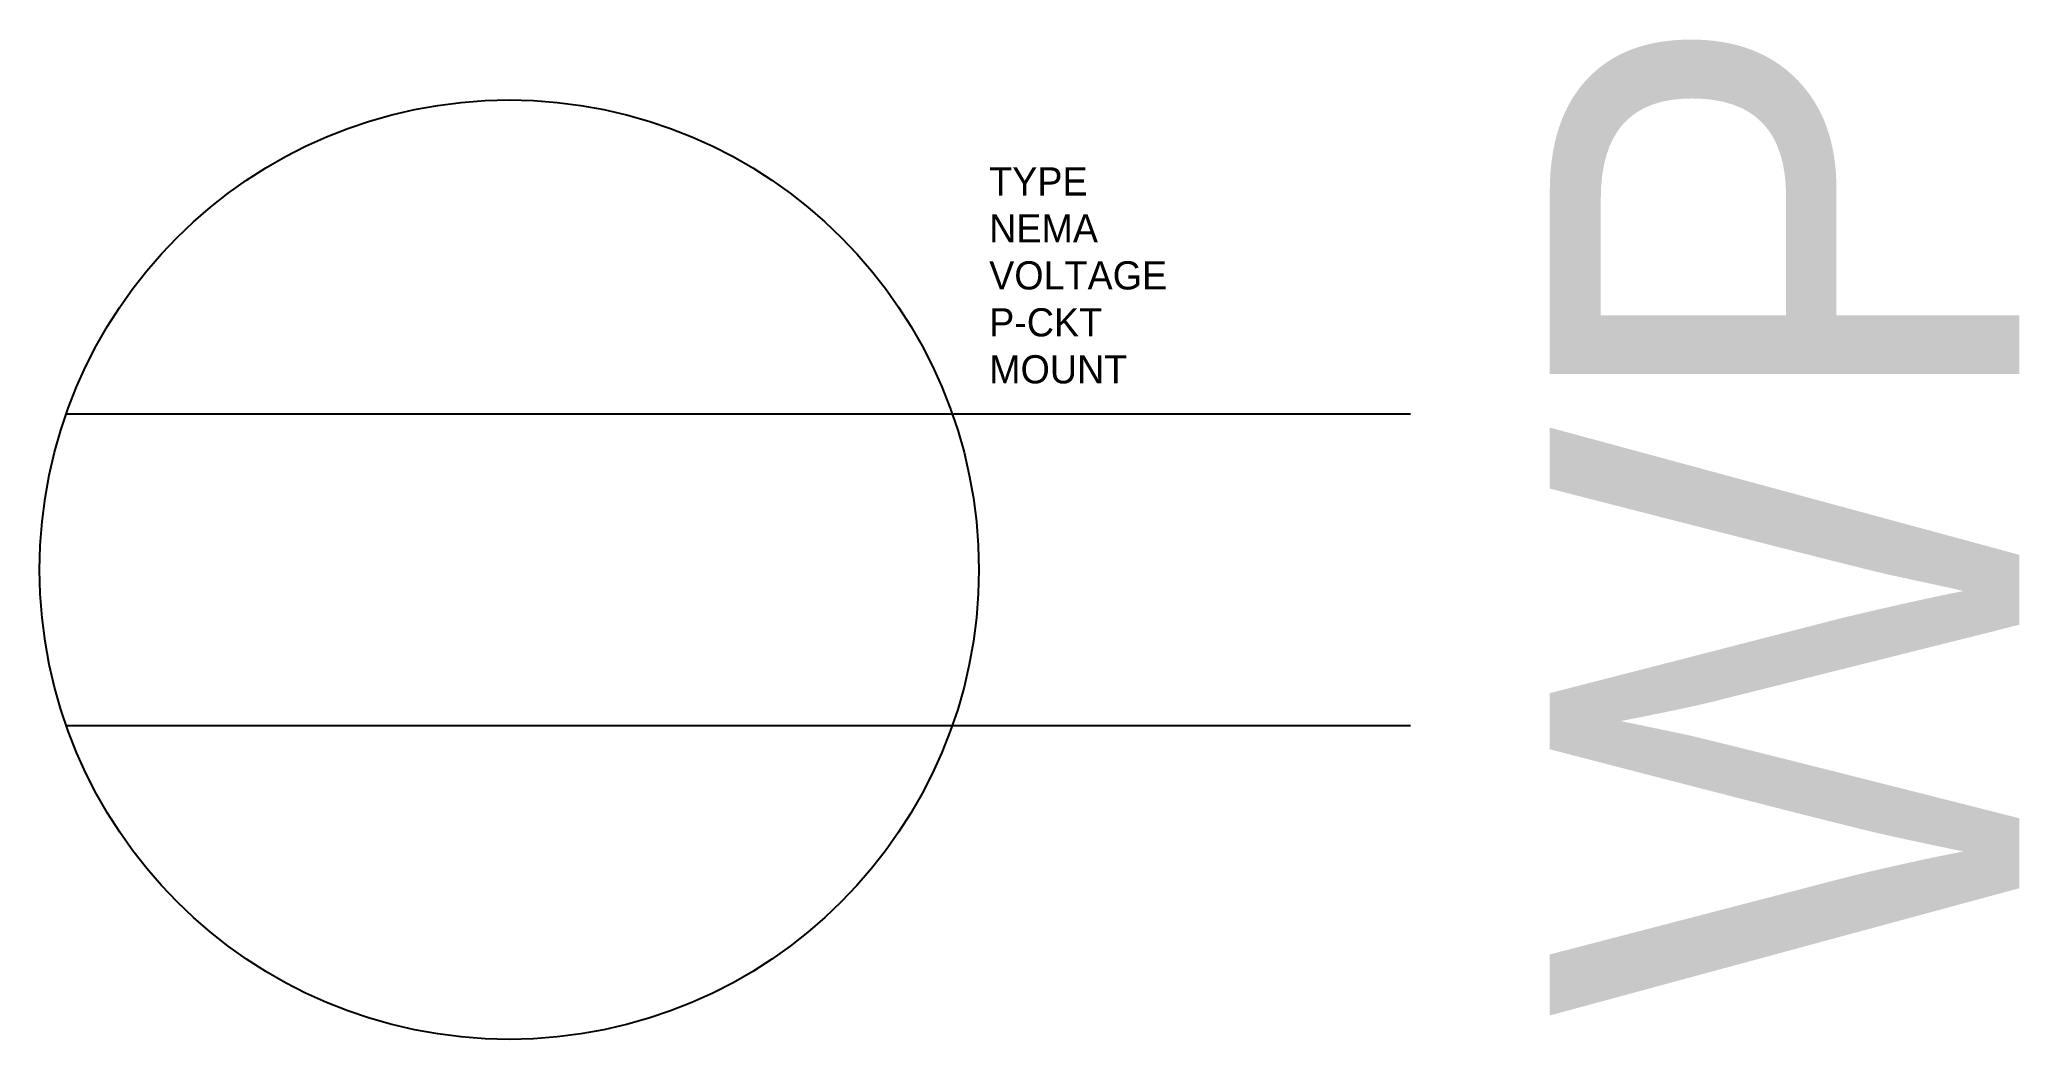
# Model space of a CAD drawing. Extents: x 0 to 0.395, y -0.094 to 0.106.
import ezdxf

# ---------------------------------------------------------------- set-up
doc = ezdxf.new("R2010")
doc.units = 0
doc.header["$MEASUREMENT"] = 0
doc.layers.get('0').update_dxf_attribs({"linetype": 'CONTINUOUS'})

msp = doc.modelspace()

# ---------------------------------------------------------------- linework, layer by layer
for p, q in [((0.00532, 0.03113), (0.27368, 0.03113)), ((0.00532, -0.03113), (0.27368, -0.03113))]:
    msp.add_line(p, q)
msp.add_circle((0.09375, 0), 0.09375)

# ---------------------------------------------------------------- texts
msp.add_text('WP', height=0.09375, rotation=90).set_placement((0.39524, -0.08953))
for tag, p, s, height, flags in [('TYPE', (0.18957, 0.07468), 'WEATHER PROOF', 0.005625, 3), ('NEMA', (0.18957, 0.06531), 'NEMA 5-15', 0.005625, 3), ('VOLTAGE', (0.18957, 0.05593), '120V', 0.005625, 3), ('P-CKT', (0.18957, 0.04656), '', 0.00562, 1), ('MOUNT', (0.18957, 0.03718), '12"AFF', 0.005625, 3)]:
    msp.add_attdef(tag, p, s, height=height, dxfattribs=dict(flags=flags))

doc.saveas('drawing.dxf')
